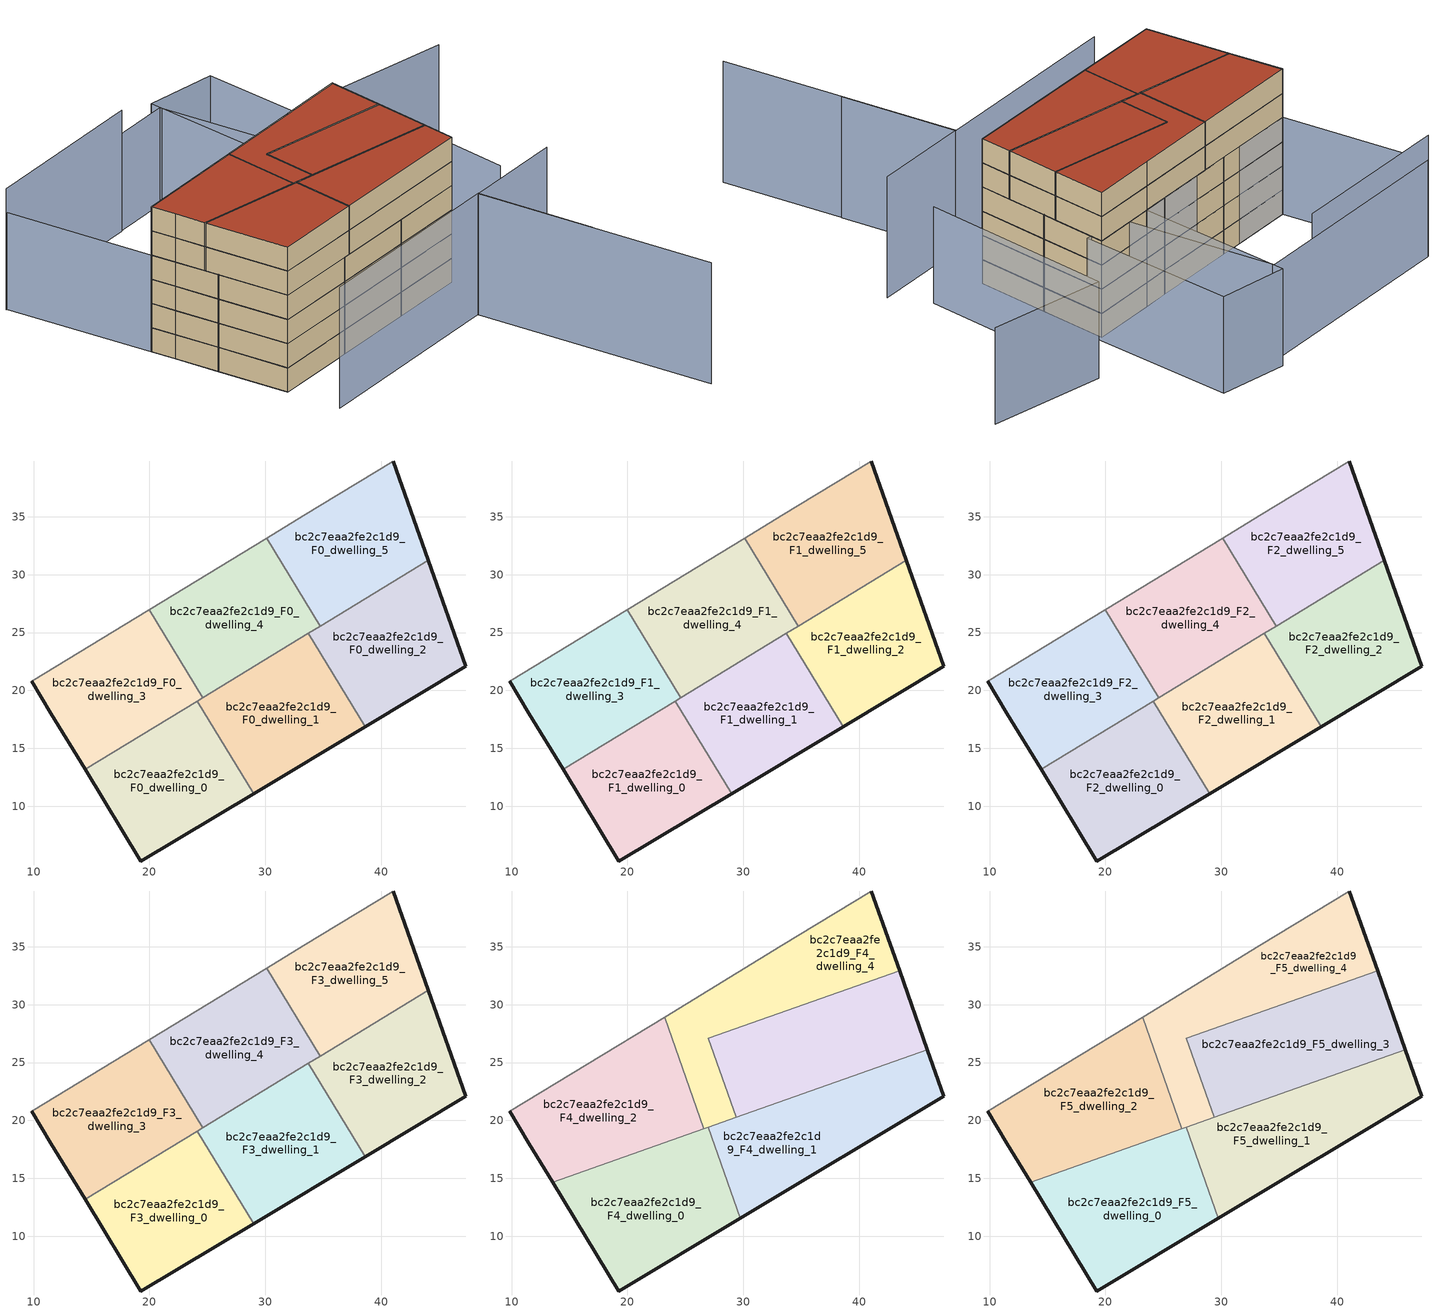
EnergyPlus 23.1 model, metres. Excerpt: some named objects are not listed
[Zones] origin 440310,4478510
bc2c7eaa2fe2c1d9_F0_dwelling_0
 floor ground (EU_floor_Construction): 28.99,11.11 24.13,19.09 14.46,13.19 19.27,5.28 z0
 wall outside (EU_wall_Construction): 28.99,11.11 19.27,5.28 14.46,13.19 z0:3
 wall to bc2c7eaa2fe2c1d9_F0_dwelling_1 (EU_wall_Construction): 24.13,19.09 28.99,11.11 z0:3
 wall to bc2c7eaa2fe2c1d9_F0_dwelling_3 (EU_wall_Construction): 14.46,13.19 24.13,19.09 z0:3
bc2c7eaa2fe2c1d9_F0_dwelling_1
 floor ground (EU_floor_Construction): 38.62,16.88 33.72,24.93 24.13,19.09 28.99,11.11 z0
 wall outside (EU_wall_Construction): 38.62,16.88 28.99,11.11 z0:3
 wall to bc2c7eaa2fe2c1d9_F0_dwelling_2 (EU_wall_Construction): 33.72,24.93 38.62,16.88 z0:3
 wall to bc2c7eaa2fe2c1d9_F0_dwelling_4 (EU_wall_Construction): 24.59,19.37 33.72,24.93 z0:3
 wall to bc2c7eaa2fe2c1d9_F0_dwelling_3 (EU_wall_Construction): 24.13,19.09 24.59,19.37 z0:3
bc2c7eaa2fe2c1d9_F0_dwelling_2
 floor ground (EU_floor_Construction): 47.32,22.08 44.08,31.24 33.72,24.93 38.62,16.88 z0
 wall outside (EU_wall_Construction): 44.08,31.24 47.32,22.08 38.62,16.88 z0:3
 wall to bc2c7eaa2fe2c1d9_F0_dwelling_5 (EU_wall_Construction): 34.74,25.55 44.08,31.24 z0:3
 wall to bc2c7eaa2fe2c1d9_F0_dwelling_4 (EU_wall_Construction): 33.72,24.93 34.73,25.55 z0:3
bc2c7eaa2fe2c1d9_F0_dwelling_3
 floor ground (EU_floor_Construction): 24.59,19.37 19.97,26.95 9.83,20.77 11.5,18.05 14.46,13.19 z0
 wall outside (EU_wall_Construction): 14.46,13.19 11.5,18.05 9.83,20.77 z0:3
 wall adiabatic (EU_wall_Construction): 9.83,20.77 19.97,26.95 z0:3
 wall to bc2c7eaa2fe2c1d9_F0_dwelling_4 (EU_wall_Construction): 19.97,26.95 24.59,19.37 z0:3
bc2c7eaa2fe2c1d9_F0_dwelling_4
 floor ground (EU_floor_Construction): 34.73,25.55 30.12,33.13 19.97,26.95 24.59,19.37 z0
 wall to bc2c7eaa2fe2c1d9_F0_dwelling_5 (EU_wall_Construction): 30.12,33.13 34.73,25.55 z0:3
 wall adiabatic (EU_wall_Construction): 19.97,26.95 30.12,33.13 z0:3
bc2c7eaa2fe2c1d9_F0_dwelling_5
 floor ground (EU_floor_Construction): 44.08,31.24 41.05,39.81 33.29,35.06 30.12,33.13 34.73,25.55 z0
 wall outside (EU_wall_Construction): 41.05,39.81 44.08,31.24 z0:3
 wall adiabatic (EU_wall_Construction): 30.12,33.13 33.29,35.06 41.05,39.81 z0:3
bc2c7eaa2fe2c1d9_F1_dwelling_0
 floor to bc2c7eaa2fe2c1d9_F0_dwelling_0 (EU_floor_Construction): 28.99,11.11 24.13,19.09 14.46,13.19 19.27,5.28 z3
 wall outside (EU_wall_Construction): 28.99,11.11 19.27,5.28 14.46,13.19 z3:6
 wall to bc2c7eaa2fe2c1d9_F1_dwelling_1 (EU_wall_Construction): 24.13,19.09 28.99,11.11 z3:6
 wall to bc2c7eaa2fe2c1d9_F1_dwelling_3 (EU_wall_Construction): 14.46,13.19 24.13,19.09 z3:6
bc2c7eaa2fe2c1d9_F1_dwelling_1
 floor to bc2c7eaa2fe2c1d9_F0_dwelling_1 (EU_floor_Construction): 38.62,16.88 33.72,24.93 24.13,19.09 28.99,11.11 z3
 wall outside (EU_wall_Construction): 38.62,16.88 28.99,11.11 z3:6
 wall to bc2c7eaa2fe2c1d9_F1_dwelling_2 (EU_wall_Construction): 33.72,24.93 38.62,16.88 z3:6
 wall to bc2c7eaa2fe2c1d9_F1_dwelling_4 (EU_wall_Construction): 24.59,19.37 33.72,24.93 z3:6
 wall to bc2c7eaa2fe2c1d9_F1_dwelling_3 (EU_wall_Construction): 24.13,19.09 24.59,19.37 z3:6
bc2c7eaa2fe2c1d9_F1_dwelling_2
 floor to bc2c7eaa2fe2c1d9_F0_dwelling_2 (EU_floor_Construction): 47.32,22.08 44.08,31.24 33.72,24.93 38.62,16.88 z3
 wall outside (EU_wall_Construction): 44.08,31.24 47.32,22.08 38.62,16.88 z3:6
 wall to bc2c7eaa2fe2c1d9_F1_dwelling_5 (EU_wall_Construction): 34.74,25.55 44.08,31.24 z3:6
 wall to bc2c7eaa2fe2c1d9_F1_dwelling_4 (EU_wall_Construction): 33.72,24.93 34.73,25.55 z3:6
bc2c7eaa2fe2c1d9_F1_dwelling_3
 floor to bc2c7eaa2fe2c1d9_F0_dwelling_3 (EU_floor_Construction): 24.59,19.37 19.97,26.95 9.83,20.77 11.5,18.05 14.46,13.19 z3
 wall outside (EU_wall_Construction): 14.46,13.19 11.5,18.05 9.83,20.77 z3:6
 wall adiabatic (EU_wall_Construction): 9.83,20.77 19.97,26.95 z3:6
 wall to bc2c7eaa2fe2c1d9_F1_dwelling_4 (EU_wall_Construction): 19.97,26.95 24.59,19.37 z3:6
bc2c7eaa2fe2c1d9_F1_dwelling_4
 floor to bc2c7eaa2fe2c1d9_F0_dwelling_4 (EU_floor_Construction): 34.73,25.55 30.12,33.13 19.97,26.95 24.59,19.37 z3
 wall to bc2c7eaa2fe2c1d9_F1_dwelling_5 (EU_wall_Construction): 30.12,33.13 34.73,25.55 z3:6
 wall adiabatic (EU_wall_Construction): 19.97,26.95 30.12,33.13 z3:6
bc2c7eaa2fe2c1d9_F1_dwelling_5
 floor to bc2c7eaa2fe2c1d9_F0_dwelling_5 (EU_floor_Construction): 44.08,31.24 41.05,39.81 33.29,35.06 30.12,33.13 34.73,25.55 z3
 wall outside (EU_wall_Construction): 41.05,39.81 44.08,31.24 z3:6
 wall adiabatic (EU_wall_Construction): 30.12,33.13 33.29,35.06 41.05,39.81 z3:6
bc2c7eaa2fe2c1d9_F2_dwelling_0
 floor to bc2c7eaa2fe2c1d9_F1_dwelling_0 (EU_floor_Construction): 28.99,11.11 24.13,19.09 14.46,13.19 19.27,5.28 z6
 wall outside (EU_wall_Construction): 28.99,11.11 19.27,5.28 14.46,13.19 z6:9
 wall to bc2c7eaa2fe2c1d9_F2_dwelling_1 (EU_wall_Construction): 24.13,19.09 28.99,11.11 z6:9
 wall to bc2c7eaa2fe2c1d9_F2_dwelling_3 (EU_wall_Construction): 14.46,13.19 24.13,19.09 z6:9
bc2c7eaa2fe2c1d9_F2_dwelling_1
 floor to bc2c7eaa2fe2c1d9_F1_dwelling_1 (EU_floor_Construction): 38.62,16.88 33.72,24.93 24.13,19.09 28.99,11.11 z6
 wall outside (EU_wall_Construction): 38.62,16.88 28.99,11.11 z6:9
 wall to bc2c7eaa2fe2c1d9_F2_dwelling_2 (EU_wall_Construction): 33.72,24.93 38.62,16.88 z6:9
 wall to bc2c7eaa2fe2c1d9_F2_dwelling_4 (EU_wall_Construction): 24.59,19.37 33.72,24.93 z6:9
 wall to bc2c7eaa2fe2c1d9_F2_dwelling_3 (EU_wall_Construction): 24.13,19.09 24.59,19.37 z6:9
bc2c7eaa2fe2c1d9_F2_dwelling_2
 floor to bc2c7eaa2fe2c1d9_F1_dwelling_2 (EU_floor_Construction): 47.32,22.08 44.08,31.24 33.72,24.93 38.62,16.88 z6
 wall outside (EU_wall_Construction): 44.08,31.24 47.32,22.08 38.62,16.88 z6:9
 wall to bc2c7eaa2fe2c1d9_F2_dwelling_5 (EU_wall_Construction): 34.74,25.55 44.08,31.24 z6:9
 wall to bc2c7eaa2fe2c1d9_F2_dwelling_4 (EU_wall_Construction): 33.72,24.93 34.73,25.55 z6:9
bc2c7eaa2fe2c1d9_F2_dwelling_3
 floor to bc2c7eaa2fe2c1d9_F1_dwelling_3 (EU_floor_Construction): 24.59,19.37 19.97,26.95 9.83,20.77 11.5,18.05 14.46,13.19 z6
 wall outside (EU_wall_Construction): 14.46,13.19 11.5,18.05 9.83,20.77 z6:9
 wall adiabatic (EU_wall_Construction): 9.83,20.77 19.97,26.95 z6:9
 wall to bc2c7eaa2fe2c1d9_F2_dwelling_4 (EU_wall_Construction): 19.97,26.95 24.59,19.37 z6:9
bc2c7eaa2fe2c1d9_F2_dwelling_4
 floor to bc2c7eaa2fe2c1d9_F1_dwelling_4 (EU_floor_Construction): 34.73,25.55 30.12,33.13 19.97,26.95 24.59,19.37 z6
 wall to bc2c7eaa2fe2c1d9_F2_dwelling_5 (EU_wall_Construction): 30.12,33.13 34.73,25.55 z6:9
 wall adiabatic (EU_wall_Construction): 19.97,26.95 30.12,33.13 z6:9
bc2c7eaa2fe2c1d9_F2_dwelling_5
 floor to bc2c7eaa2fe2c1d9_F1_dwelling_5 (EU_floor_Construction): 44.08,31.24 41.05,39.81 33.29,35.06 30.12,33.13 34.73,25.55 z6
 wall outside (EU_wall_Construction): 41.05,39.81 44.08,31.24 z6:9
 wall adiabatic (EU_wall_Construction): 30.12,33.13 33.29,35.06 41.05,39.81 z6:9
bc2c7eaa2fe2c1d9_F3_dwelling_0
 floor to bc2c7eaa2fe2c1d9_F2_dwelling_0 (EU_floor_Construction): 28.99,11.11 24.13,19.09 14.46,13.19 19.27,5.28 z9
 wall outside (EU_wall_Construction): 28.99,11.11 19.27,5.28 14.46,13.19 z9:12
 wall to bc2c7eaa2fe2c1d9_F3_dwelling_1 (EU_wall_Construction): 24.13,19.09 28.99,11.11 z9:12
 wall to bc2c7eaa2fe2c1d9_F3_dwelling_3 (EU_wall_Construction): 14.46,13.19 24.13,19.09 z9:12
 ceiling adiabatic (EU_roof_Construction): 24.46,18.53 28.99,11.11 19.27,5.28 14.46,13.19 21.51,17.49 z12
bc2c7eaa2fe2c1d9_F3_dwelling_1
 floor to bc2c7eaa2fe2c1d9_F2_dwelling_1 (EU_floor_Construction): 38.62,16.88 33.72,24.93 24.13,19.09 28.99,11.11 z9
 wall outside (EU_wall_Construction): 38.62,16.88 28.99,11.11 z9:12
 wall to bc2c7eaa2fe2c1d9_F3_dwelling_2 (EU_wall_Construction): 33.72,24.93 38.62,16.88 z9:12
 wall to bc2c7eaa2fe2c1d9_F3_dwelling_4 (EU_wall_Construction): 24.59,19.37 33.72,24.93 z9:12
 wall to bc2c7eaa2fe2c1d9_F3_dwelling_3 (EU_wall_Construction): 24.13,19.09 24.59,19.37 z9:12
bc2c7eaa2fe2c1d9_F3_dwelling_2
 floor to bc2c7eaa2fe2c1d9_F2_dwelling_2 (EU_floor_Construction): 47.32,22.08 44.08,31.24 33.72,24.93 38.62,16.88 z9
 wall outside (EU_wall_Construction): 44.08,31.24 47.32,22.08 38.62,16.88 z9:12
 wall to bc2c7eaa2fe2c1d9_F3_dwelling_5 (EU_wall_Construction): 34.74,25.55 44.08,31.24 z9:12
 wall to bc2c7eaa2fe2c1d9_F3_dwelling_4 (EU_wall_Construction): 33.72,24.93 34.73,25.55 z9:12
bc2c7eaa2fe2c1d9_F3_dwelling_3
 floor to bc2c7eaa2fe2c1d9_F2_dwelling_3 (EU_floor_Construction): 24.59,19.37 19.97,26.95 9.83,20.77 11.5,18.05 14.46,13.19 z9
 wall outside (EU_wall_Construction): 14.46,13.19 11.5,18.05 9.83,20.77 z9:12
 wall adiabatic (EU_wall_Construction): 9.83,20.77 19.97,26.95 z9:12
 wall to bc2c7eaa2fe2c1d9_F3_dwelling_4 (EU_wall_Construction): 19.97,26.95 24.59,19.37 z9:12
bc2c7eaa2fe2c1d9_F3_dwelling_4
 floor to bc2c7eaa2fe2c1d9_F2_dwelling_4 (EU_floor_Construction): 34.73,25.55 30.12,33.13 19.97,26.95 24.59,19.37 z9
 wall to bc2c7eaa2fe2c1d9_F3_dwelling_5 (EU_wall_Construction): 30.12,33.13 34.73,25.55 z9:12
 wall adiabatic (EU_wall_Construction): 19.97,26.95 30.12,33.13 z9:12
bc2c7eaa2fe2c1d9_F3_dwelling_5
 floor to bc2c7eaa2fe2c1d9_F2_dwelling_5 (EU_floor_Construction): 44.08,31.24 41.05,39.81 33.29,35.06 30.12,33.13 34.73,25.55 z9
 wall outside (EU_wall_Construction): 41.05,39.81 44.08,31.24 z9:12
 wall adiabatic (EU_wall_Construction): 30.12,33.13 33.29,35.06 41.05,39.81 z9:12
bc2c7eaa2fe2c1d9_F4_dwelling_0
 floor to bc2c7eaa2fe2c1d9_F3_dwelling_3 (EU_floor_Construction): 21.51,17.49 13.55,14.68 14.46,13.19 z12
 floor to bc2c7eaa2fe2c1d9_F3_dwelling_1 (EU_floor_Construction): 29.74,11.56 26.97,19.42 24.46,18.53 28.99,11.11 z12
 floor adiabatic (EU_floor_Construction): 28.99,11.11 24.46,18.53 26.97,19.42 21.51,17.49 14.46,13.19 13.55,14.68 19.27,5.28 29.74,11.56 z12
 wall outside (EU_wall_Construction): 29.74,11.56 19.27,5.28 13.55,14.68 z12:15
 wall to bc2c7eaa2fe2c1d9_F4_dwelling_1 (EU_wall_Construction): 26.97,19.42 29.74,11.56 z12:15
 wall to bc2c7eaa2fe2c1d9_F4_dwelling_2 (EU_wall_Construction): 13.55,14.68 26.6,19.29 z12:15
 wall to bc2c7eaa2fe2c1d9_F4_dwelling_4 (EU_wall_Construction): 26.6,19.29 26.97,19.42 z12:15
bc2c7eaa2fe2c1d9_F4_dwelling_1
 floor to bc2c7eaa2fe2c1d9_F3_dwelling_1 (EU_floor_Construction): 38.62,16.88 35.29,22.36 26.97,19.42 29.74,11.56 z12
 floor to bc2c7eaa2fe2c1d9_F3_dwelling_2 (EU_floor_Construction): 47.32,22.08 45.89,26.1 35.29,22.36 38.62,16.88 z12
 wall outside (EU_wall_Construction): 45.89,26.11 47.32,22.08 29.74,11.56 z12:15
 wall to bc2c7eaa2fe2c1d9_F4_dwelling_3 (EU_wall_Construction): 29.37,20.27 45.89,26.11 z12:15
 wall to bc2c7eaa2fe2c1d9_F4_dwelling_4 (EU_wall_Construction): 26.97,19.42 29.37,20.27 z12:15
bc2c7eaa2fe2c1d9_F4_dwelling_2
 floor to bc2c7eaa2fe2c1d9_F3_dwelling_3 (EU_floor_Construction): 21.51,17.49 24.59,19.37 19.97,26.95 9.83,20.77 11.5,18.05 13.55,14.68 z12
 floor to bc2c7eaa2fe2c1d9_F3_dwelling_0 (EU_floor_Construction): 24.46,18.53 24.13,19.09 21.51,17.49 z12
 floor to bc2c7eaa2fe2c1d9_F3_dwelling_4 (EU_floor_Construction): 26.22,20.36 23.2,28.92 19.97,26.95 24.59,19.37 z12
 floor to bc2c7eaa2fe2c1d9_F3_dwelling_1 (EU_floor_Construction): 26.6,19.29 26.22,20.36 24.13,19.09 24.46,18.53 z12
 wall outside (EU_wall_Construction): 13.55,14.68 11.5,18.05 9.83,20.77 z12:15
 wall adiabatic (EU_wall_Construction): 9.83,20.77 23.2,28.92 z12:15
 wall to bc2c7eaa2fe2c1d9_F4_dwelling_4 (EU_wall_Construction): 23.2,28.92 26.6,19.29 z12:15
bc2c7eaa2fe2c1d9_F4_dwelling_3
 floor to bc2c7eaa2fe2c1d9_F3_dwelling_2 (EU_floor_Construction): 45.89,26.1 44.08,31.24 33.72,24.93 35.29,22.36 z12
 floor to bc2c7eaa2fe2c1d9_F3_dwelling_4 (EU_floor_Construction): 34.73,25.55 32.59,29.06 26.97,27.08 28.79,21.92 z12
 floor to bc2c7eaa2fe2c1d9_F3_dwelling_5 (EU_floor_Construction): 44.08,31.24 43.49,32.91 32.59,29.06 34.73,25.55 z12
 floor to bc2c7eaa2fe2c1d9_F3_dwelling_1 (EU_floor_Construction): 35.29,22.36 33.72,24.93 28.79,21.92 29.37,20.27 z12
 wall outside (EU_wall_Construction): 43.49,32.91 45.89,26.11 z12:15
 wall to bc2c7eaa2fe2c1d9_F4_dwelling_4 (EU_wall_Construction): 29.37,20.27 26.97,27.08 43.49,32.91 z12:15
bc2c7eaa2fe2c1d9_F4_dwelling_4
 floor to bc2c7eaa2fe2c1d9_F3_dwelling_4 (EU_floor_Construction): 28.79,21.92 26.97,27.08 32.59,29.06 30.12,33.13 23.2,28.92 26.22,20.36 z12
 floor to bc2c7eaa2fe2c1d9_F3_dwelling_5 (EU_floor_Construction): 43.49,32.91 41.05,39.81 33.29,35.06 30.12,33.13 32.59,29.06 z12
 floor to bc2c7eaa2fe2c1d9_F3_dwelling_1 (EU_floor_Construction): 29.37,20.27 28.79,21.92 26.22,20.36 26.6,19.29 z12
 wall outside (EU_wall_Construction): 41.05,39.81 43.49,32.91 z12:15
 wall adiabatic (EU_wall_Construction): 23.2,28.92 33.29,35.06 41.05,39.81 z12:15
bc2c7eaa2fe2c1d9_F5_dwelling_0
 floor to bc2c7eaa2fe2c1d9_F4_dwelling_0 (EU_floor_Construction): 29.74,11.56 26.97,19.42 13.55,14.68 19.27,5.28 z15
 wall outside (EU_wall_Construction): 29.74,11.56 19.27,5.28 13.55,14.68 z15:18
 wall to bc2c7eaa2fe2c1d9_F5_dwelling_1 (EU_wall_Construction): 26.97,19.42 29.74,11.56 z15:18
 wall to bc2c7eaa2fe2c1d9_F5_dwelling_2 (EU_wall_Construction): 13.55,14.68 26.6,19.29 z15:18
 wall to bc2c7eaa2fe2c1d9_F5_dwelling_4 (EU_wall_Construction): 26.6,19.29 26.97,19.42 z15:18
 roof outside (EU_roof_Construction): 26.97,19.42 29.74,11.56 19.27,5.28 13.55,14.68 z18
bc2c7eaa2fe2c1d9_F5_dwelling_1
 floor to bc2c7eaa2fe2c1d9_F4_dwelling_1 (EU_floor_Construction): 47.32,22.08 45.89,26.11 26.97,19.42 29.74,11.56 z15
 wall outside (EU_wall_Construction): 45.89,26.11 47.32,22.08 29.74,11.56 z15:18
 wall to bc2c7eaa2fe2c1d9_F5_dwelling_3 (EU_wall_Construction): 29.37,20.27 45.89,26.11 z15:18
 wall to bc2c7eaa2fe2c1d9_F5_dwelling_4 (EU_wall_Construction): 26.97,19.42 29.37,20.27 z15:18
 roof outside (EU_roof_Construction): 45.89,26.11 47.32,22.08 29.74,11.56 26.97,19.42 z18
bc2c7eaa2fe2c1d9_F5_dwelling_2
 floor to bc2c7eaa2fe2c1d9_F4_dwelling_2 (EU_floor_Construction): 26.6,19.29 23.2,28.92 9.83,20.77 11.5,18.05 13.55,14.68 z15
 wall outside (EU_wall_Construction): 13.55,14.68 11.5,18.05 9.83,20.77 z15:18
 wall adiabatic (EU_wall_Construction): 9.83,20.77 23.2,28.92 z15:18
 wall to bc2c7eaa2fe2c1d9_F5_dwelling_4 (EU_wall_Construction): 23.2,28.92 26.6,19.29 z15:18
 roof outside (EU_roof_Construction): 23.2,28.92 26.6,19.29 13.55,14.68 11.5,18.05 9.83,20.77 z18
bc2c7eaa2fe2c1d9_F5_dwelling_3
 floor to bc2c7eaa2fe2c1d9_F4_dwelling_3 (EU_floor_Construction): 45.89,26.11 43.49,32.91 26.97,27.08 29.37,20.27 z15
 wall outside (EU_wall_Construction): 43.49,32.91 45.89,26.11 z15:18
 wall to bc2c7eaa2fe2c1d9_F5_dwelling_4 (EU_wall_Construction): 29.37,20.27 26.97,27.08 43.49,32.91 z15:18
 roof outside (EU_roof_Construction): 43.49,32.91 45.89,26.11 29.37,20.27 26.97,27.08 z18
bc2c7eaa2fe2c1d9_F5_dwelling_4
 floor to bc2c7eaa2fe2c1d9_F4_dwelling_4 (EU_floor_Construction): 43.49,32.91 41.05,39.81 33.29,35.06 23.2,28.92 26.6,19.29 29.37,20.27 26.97,27.08 z15
 wall outside (EU_wall_Construction): 41.05,39.81 43.49,32.91 z15:18
 wall adiabatic (EU_wall_Construction): 23.2,28.92 33.29,35.06 41.05,39.81 z15:18
 roof outside (EU_roof_Construction): 41.05,39.81 43.49,32.91 26.97,27.08 29.37,20.27 26.6,19.29 23.2,28.92 33.29,35.06 z18
shading: 22.76,-0.74 46.55,13.63 / 46.55,13.63 54.38,0.67 / 62.52,-12.89 46.53,13.62 / 46.53,13.62 58.27,20.7 / 19.59,49.05 -0.24,37.09 z0:15; 54.23,24.16 45.6,48.75 / 45.6,48.75 60.86,54.11 / 36.24,36.86 9.82,20.77 / 9.82,20.77 -0.16,37.16 / -0.16,37.16 26.26,53.25 / 26.26,53.25 36.24,36.86 / 33.29,35.06 25.79,54.57 / 25.79,54.57 34.67,57.98 / 34.67,57.98 42.17,38.47 / 42.17,38.47 33.29,35.06 z0:12
[Building]
EU S2 Campaign: North Axis=0; Terrain=City; Solar Distribution=FullExterior
[Site:Location]
Madrid: Latitude=40.5; Longitude=-3.5; Time Zone=1; Elevation=609
[SizingPeriod:WeatherFileDays]
AnnualSizingPeriod: Begin Month=1; Begin Day of Month=1; End Month=12; End Day of Month=31; Day of Week for Start Day=Monday; Use Weather File Daylight Saving Period=No; Use Weather File Rain and Snow Indicators=No
[MATERIAL]
EU_InternalMass_Material: Roughness=MediumRough; Thickness=0.1; Conductivity=1; Density=1800; Specific Heat=900; Thermal Absorptance=0.9; Solar Absorptance=0.7; Visible Absorptance=0.7
[MATERIAL:NOMASS] Roughness=MediumRough; Thermal Absorptance=0.9; Solar Absorptance=0.7; Visible Absorptance=0.7
Name | Thermal Resistance
EU_wall_NoMass | 0.609216
EU_roof_NoMass | 0.513268
EU_floor_NoMass | 0.568163
[CONSTRUCTION]
EU_wall_Construction: EU_wall_NoMass
EU_roof_Construction: EU_roof_NoMass
EU_floor_Construction: EU_floor_NoMass
EU_InternalMass_Construction: EU_InternalMass_Material
[ZONE] Type=1; Multiplier=1; Ceiling Height=autocalculate; Floor Area=autocalculate; Part of Total Floor Area=Yes
Name | Volume
bc2c7eaa2fe2c1d9_F0_dwelling_0; bc2c7eaa2fe2c1d9_F1_dwelling_0; bc2c7eaa2fe2c1d9_F2_dwelling_0; bc2c7eaa2fe2c1d9_F3_dwelling_0 | 316.266
bc2c7eaa2fe2c1d9_F4_dwelling_0; bc2c7eaa2fe2c1d9_F5_dwelling_0 | 379.541
bc2c7eaa2fe2c1d9_F0_dwelling_1; bc2c7eaa2fe2c1d9_F1_dwelling_1; bc2c7eaa2fe2c1d9_F2_dwelling_1; bc2c7eaa2fe2c1d9_F3_dwelling_1 | 316.295
bc2c7eaa2fe2c1d9_F4_dwelling_1; bc2c7eaa2fe2c1d9_F5_dwelling_1 | 379.548
bc2c7eaa2fe2c1d9_F0_dwelling_2; bc2c7eaa2fe2c1d9_F1_dwelling_2; bc2c7eaa2fe2c1d9_F2_dwelling_2; bc2c7eaa2fe2c1d9_F3_dwelling_2 | 316.277
bc2c7eaa2fe2c1d9_F4_dwelling_2; bc2c7eaa2fe2c1d9_F5_dwelling_2 | 379.529
bc2c7eaa2fe2c1d9_F0_dwelling_3; bc2c7eaa2fe2c1d9_F1_dwelling_3; bc2c7eaa2fe2c1d9_F2_dwelling_3; bc2c7eaa2fe2c1d9_F3_dwelling_3 | 316.267
bc2c7eaa2fe2c1d9_F4_dwelling_3; bc2c7eaa2fe2c1d9_F5_dwelling_3 | 379.518
bc2c7eaa2fe2c1d9_F0_dwelling_4; bc2c7eaa2fe2c1d9_F1_dwelling_4; bc2c7eaa2fe2c1d9_F2_dwelling_4; bc2c7eaa2fe2c1d9_F3_dwelling_4 | 316.26
bc2c7eaa2fe2c1d9_F4_dwelling_4; bc2c7eaa2fe2c1d9_F5_dwelling_4 | 379.535
bc2c7eaa2fe2c1d9_F0_dwelling_5; bc2c7eaa2fe2c1d9_F1_dwelling_5; bc2c7eaa2fe2c1d9_F2_dwelling_5; bc2c7eaa2fe2c1d9_F3_dwelling_5 | 316.271
[INTERNALMASS] Construction=EU_InternalMass_Construction
Name | Zone or ZoneList | Surface Area
bc2c7eaa2fe2c1d9_F0_dwelling_0_EU_InternalMass | bc2c7eaa2fe2c1d9_F0_dwelling_0 | 105.422
bc2c7eaa2fe2c1d9_F0_dwelling_1_EU_InternalMass | bc2c7eaa2fe2c1d9_F0_dwelling_1 | 105.431
bc2c7eaa2fe2c1d9_F0_dwelling_2_EU_InternalMass | bc2c7eaa2fe2c1d9_F0_dwelling_2 | 105.426
bc2c7eaa2fe2c1d9_F0_dwelling_3_EU_InternalMass | bc2c7eaa2fe2c1d9_F0_dwelling_3 | 105.423
bc2c7eaa2fe2c1d9_F0_dwelling_4_EU_InternalMass | bc2c7eaa2fe2c1d9_F0_dwelling_4 | 105.42
bc2c7eaa2fe2c1d9_F0_dwelling_5_EU_InternalMass | bc2c7eaa2fe2c1d9_F0_dwelling_5 | 105.424
bc2c7eaa2fe2c1d9_F1_dwelling_0_EU_InternalMass | bc2c7eaa2fe2c1d9_F1_dwelling_0 | 105.422
bc2c7eaa2fe2c1d9_F1_dwelling_1_EU_InternalMass | bc2c7eaa2fe2c1d9_F1_dwelling_1 | 105.431
bc2c7eaa2fe2c1d9_F1_dwelling_2_EU_InternalMass | bc2c7eaa2fe2c1d9_F1_dwelling_2 | 105.426
bc2c7eaa2fe2c1d9_F1_dwelling_3_EU_InternalMass | bc2c7eaa2fe2c1d9_F1_dwelling_3 | 105.423
bc2c7eaa2fe2c1d9_F1_dwelling_4_EU_InternalMass | bc2c7eaa2fe2c1d9_F1_dwelling_4 | 105.42
bc2c7eaa2fe2c1d9_F1_dwelling_5_EU_InternalMass | bc2c7eaa2fe2c1d9_F1_dwelling_5 | 105.424
bc2c7eaa2fe2c1d9_F2_dwelling_0_EU_InternalMass | bc2c7eaa2fe2c1d9_F2_dwelling_0 | 105.422
bc2c7eaa2fe2c1d9_F2_dwelling_1_EU_InternalMass | bc2c7eaa2fe2c1d9_F2_dwelling_1 | 105.431
bc2c7eaa2fe2c1d9_F2_dwelling_2_EU_InternalMass | bc2c7eaa2fe2c1d9_F2_dwelling_2 | 105.426
bc2c7eaa2fe2c1d9_F2_dwelling_3_EU_InternalMass | bc2c7eaa2fe2c1d9_F2_dwelling_3 | 105.423
bc2c7eaa2fe2c1d9_F2_dwelling_4_EU_InternalMass | bc2c7eaa2fe2c1d9_F2_dwelling_4 | 105.42
bc2c7eaa2fe2c1d9_F2_dwelling_5_EU_InternalMass | bc2c7eaa2fe2c1d9_F2_dwelling_5 | 105.424
bc2c7eaa2fe2c1d9_F3_dwelling_0_EU_InternalMass | bc2c7eaa2fe2c1d9_F3_dwelling_0 | 105.422
bc2c7eaa2fe2c1d9_F3_dwelling_1_EU_InternalMass | bc2c7eaa2fe2c1d9_F3_dwelling_1 | 105.431
bc2c7eaa2fe2c1d9_F3_dwelling_2_EU_InternalMass | bc2c7eaa2fe2c1d9_F3_dwelling_2 | 105.426
bc2c7eaa2fe2c1d9_F3_dwelling_3_EU_InternalMass | bc2c7eaa2fe2c1d9_F3_dwelling_3 | 105.423
bc2c7eaa2fe2c1d9_F3_dwelling_4_EU_InternalMass | bc2c7eaa2fe2c1d9_F3_dwelling_4 | 105.42
bc2c7eaa2fe2c1d9_F3_dwelling_5_EU_InternalMass | bc2c7eaa2fe2c1d9_F3_dwelling_5 | 105.424
bc2c7eaa2fe2c1d9_F4_dwelling_0_EU_InternalMass | bc2c7eaa2fe2c1d9_F4_dwelling_0 | 126.51
bc2c7eaa2fe2c1d9_F4_dwelling_1_EU_InternalMass | bc2c7eaa2fe2c1d9_F4_dwelling_1 | 126.517
bc2c7eaa2fe2c1d9_F4_dwelling_2_EU_InternalMass | bc2c7eaa2fe2c1d9_F4_dwelling_2 | 126.508
bc2c7eaa2fe2c1d9_F4_dwelling_3_EU_InternalMass | bc2c7eaa2fe2c1d9_F4_dwelling_3 | 126.504
bc2c7eaa2fe2c1d9_F4_dwelling_4_EU_InternalMass | bc2c7eaa2fe2c1d9_F4_dwelling_4 | 126.511
bc2c7eaa2fe2c1d9_F5_dwelling_0_EU_InternalMass | bc2c7eaa2fe2c1d9_F5_dwelling_0 | 126.51
bc2c7eaa2fe2c1d9_F5_dwelling_1_EU_InternalMass | bc2c7eaa2fe2c1d9_F5_dwelling_1 | 126.517
bc2c7eaa2fe2c1d9_F5_dwelling_2_EU_InternalMass | bc2c7eaa2fe2c1d9_F5_dwelling_2 | 126.508
bc2c7eaa2fe2c1d9_F5_dwelling_3_EU_InternalMass | bc2c7eaa2fe2c1d9_F5_dwelling_3 | 126.504
bc2c7eaa2fe2c1d9_F5_dwelling_4_EU_InternalMass | bc2c7eaa2fe2c1d9_F5_dwelling_4 | 126.511
[OTHEREQUIPMENT] Fuel Type=Electricity; Design Level Calculation Method=Watts/Area; Power per Zone Floor Area=1; Fraction Latent=0; Fraction Radiant=0; Fraction Lost=0; Carbon Dioxide Generation Rate=0; EndUse Subcategory=EU_Step8_InternalGains
Name | Zone or ZoneList or Space or SpaceList | Schedule
EU_Step8_InternalGain_bc2c7eaa2fe2c1d9_F0_dwelling_0_f000 | bc2c7eaa2fe2c1d9_F0_dwelling_0 | EU_Step8_GainSchedule_bc2c7eaa2fe2c1d9_F0_dwelling_0_f000
EU_Step8_InternalGain_bc2c7eaa2fe2c1d9_F0_dwelling_1_f000 | bc2c7eaa2fe2c1d9_F0_dwelling_1 | EU_Step8_GainSchedule_bc2c7eaa2fe2c1d9_F0_dwelling_1_f000
EU_Step8_InternalGain_bc2c7eaa2fe2c1d9_F0_dwelling_2_f000 | bc2c7eaa2fe2c1d9_F0_dwelling_2 | EU_Step8_GainSchedule_bc2c7eaa2fe2c1d9_F0_dwelling_2_f000
EU_Step8_InternalGain_bc2c7eaa2fe2c1d9_F0_dwelling_3_f000 | bc2c7eaa2fe2c1d9_F0_dwelling_3 | EU_Step8_GainSchedule_bc2c7eaa2fe2c1d9_F0_dwelling_3_f000
EU_Step8_InternalGain_bc2c7eaa2fe2c1d9_F0_dwelling_4_f000 | bc2c7eaa2fe2c1d9_F0_dwelling_4 | EU_Step8_GainSchedule_bc2c7eaa2fe2c1d9_F0_dwelling_4_f000
EU_Step8_InternalGain_bc2c7eaa2fe2c1d9_F0_dwelling_5_f000 | bc2c7eaa2fe2c1d9_F0_dwelling_5 | EU_Step8_GainSchedule_bc2c7eaa2fe2c1d9_F0_dwelling_5_f000
EU_Step8_InternalGain_bc2c7eaa2fe2c1d9_F1_dwelling_0_f000 | bc2c7eaa2fe2c1d9_F1_dwelling_0 | EU_Step8_GainSchedule_bc2c7eaa2fe2c1d9_F1_dwelling_0_f000
EU_Step8_InternalGain_bc2c7eaa2fe2c1d9_F1_dwelling_1_f000 | bc2c7eaa2fe2c1d9_F1_dwelling_1 | EU_Step8_GainSchedule_bc2c7eaa2fe2c1d9_F1_dwelling_1_f000
EU_Step8_InternalGain_bc2c7eaa2fe2c1d9_F1_dwelling_2_f000 | bc2c7eaa2fe2c1d9_F1_dwelling_2 | EU_Step8_GainSchedule_bc2c7eaa2fe2c1d9_F1_dwelling_2_f000
EU_Step8_InternalGain_bc2c7eaa2fe2c1d9_F1_dwelling_3_f000 | bc2c7eaa2fe2c1d9_F1_dwelling_3 | EU_Step8_GainSchedule_bc2c7eaa2fe2c1d9_F1_dwelling_3_f000
EU_Step8_InternalGain_bc2c7eaa2fe2c1d9_F1_dwelling_4_f000 | bc2c7eaa2fe2c1d9_F1_dwelling_4 | EU_Step8_GainSchedule_bc2c7eaa2fe2c1d9_F1_dwelling_4_f000
EU_Step8_InternalGain_bc2c7eaa2fe2c1d9_F1_dwelling_5_f000 | bc2c7eaa2fe2c1d9_F1_dwelling_5 | EU_Step8_GainSchedule_bc2c7eaa2fe2c1d9_F1_dwelling_5_f000
EU_Step8_InternalGain_bc2c7eaa2fe2c1d9_F2_dwelling_0_f000 | bc2c7eaa2fe2c1d9_F2_dwelling_0 | EU_Step8_GainSchedule_bc2c7eaa2fe2c1d9_F2_dwelling_0_f000
EU_Step8_InternalGain_bc2c7eaa2fe2c1d9_F2_dwelling_1_f000 | bc2c7eaa2fe2c1d9_F2_dwelling_1 | EU_Step8_GainSchedule_bc2c7eaa2fe2c1d9_F2_dwelling_1_f000
EU_Step8_InternalGain_bc2c7eaa2fe2c1d9_F2_dwelling_2_f000 | bc2c7eaa2fe2c1d9_F2_dwelling_2 | EU_Step8_GainSchedule_bc2c7eaa2fe2c1d9_F2_dwelling_2_f000
EU_Step8_InternalGain_bc2c7eaa2fe2c1d9_F2_dwelling_3_f000 | bc2c7eaa2fe2c1d9_F2_dwelling_3 | EU_Step8_GainSchedule_bc2c7eaa2fe2c1d9_F2_dwelling_3_f000
EU_Step8_InternalGain_bc2c7eaa2fe2c1d9_F2_dwelling_4_f000 | bc2c7eaa2fe2c1d9_F2_dwelling_4 | EU_Step8_GainSchedule_bc2c7eaa2fe2c1d9_F2_dwelling_4_f000
EU_Step8_InternalGain_bc2c7eaa2fe2c1d9_F2_dwelling_5_f000 | bc2c7eaa2fe2c1d9_F2_dwelling_5 | EU_Step8_GainSchedule_bc2c7eaa2fe2c1d9_F2_dwelling_5_f000
EU_Step8_InternalGain_bc2c7eaa2fe2c1d9_F3_dwelling_0_f000 | bc2c7eaa2fe2c1d9_F3_dwelling_0 | EU_Step8_GainSchedule_bc2c7eaa2fe2c1d9_F3_dwelling_0_f000
EU_Step8_InternalGain_bc2c7eaa2fe2c1d9_F3_dwelling_1_f000 | bc2c7eaa2fe2c1d9_F3_dwelling_1 | EU_Step8_GainSchedule_bc2c7eaa2fe2c1d9_F3_dwelling_1_f000
EU_Step8_InternalGain_bc2c7eaa2fe2c1d9_F3_dwelling_2_f000 | bc2c7eaa2fe2c1d9_F3_dwelling_2 | EU_Step8_GainSchedule_bc2c7eaa2fe2c1d9_F3_dwelling_2_f000
EU_Step8_InternalGain_bc2c7eaa2fe2c1d9_F3_dwelling_3_f000 | bc2c7eaa2fe2c1d9_F3_dwelling_3 | EU_Step8_GainSchedule_bc2c7eaa2fe2c1d9_F3_dwelling_3_f000
EU_Step8_InternalGain_bc2c7eaa2fe2c1d9_F3_dwelling_4_f000 | bc2c7eaa2fe2c1d9_F3_dwelling_4 | EU_Step8_GainSchedule_bc2c7eaa2fe2c1d9_F3_dwelling_4_f000
EU_Step8_InternalGain_bc2c7eaa2fe2c1d9_F3_dwelling_5_f000 | bc2c7eaa2fe2c1d9_F3_dwelling_5 | EU_Step8_GainSchedule_bc2c7eaa2fe2c1d9_F3_dwelling_5_f000
EU_Step8_InternalGain_bc2c7eaa2fe2c1d9_F4_dwelling_0_f000 | bc2c7eaa2fe2c1d9_F4_dwelling_0 | EU_Step8_GainSchedule_bc2c7eaa2fe2c1d9_F4_dwelling_0_f000
EU_Step8_InternalGain_bc2c7eaa2fe2c1d9_F4_dwelling_1_f000 | bc2c7eaa2fe2c1d9_F4_dwelling_1 | EU_Step8_GainSchedule_bc2c7eaa2fe2c1d9_F4_dwelling_1_f000
EU_Step8_InternalGain_bc2c7eaa2fe2c1d9_F4_dwelling_2_f000 | bc2c7eaa2fe2c1d9_F4_dwelling_2 | EU_Step8_GainSchedule_bc2c7eaa2fe2c1d9_F4_dwelling_2_f000
EU_Step8_InternalGain_bc2c7eaa2fe2c1d9_F4_dwelling_3_f000 | bc2c7eaa2fe2c1d9_F4_dwelling_3 | EU_Step8_GainSchedule_bc2c7eaa2fe2c1d9_F4_dwelling_3_f000
EU_Step8_InternalGain_bc2c7eaa2fe2c1d9_F4_dwelling_4_f000 | bc2c7eaa2fe2c1d9_F4_dwelling_4 | EU_Step8_GainSchedule_bc2c7eaa2fe2c1d9_F4_dwelling_4_f000
EU_Step8_InternalGain_bc2c7eaa2fe2c1d9_F5_dwelling_0_f000 | bc2c7eaa2fe2c1d9_F5_dwelling_0 | EU_Step8_GainSchedule_bc2c7eaa2fe2c1d9_F5_dwelling_0_f000
EU_Step8_InternalGain_bc2c7eaa2fe2c1d9_F5_dwelling_1_f000 | bc2c7eaa2fe2c1d9_F5_dwelling_1 | EU_Step8_GainSchedule_bc2c7eaa2fe2c1d9_F5_dwelling_1_f000
EU_Step8_InternalGain_bc2c7eaa2fe2c1d9_F5_dwelling_2_f000 | bc2c7eaa2fe2c1d9_F5_dwelling_2 | EU_Step8_GainSchedule_bc2c7eaa2fe2c1d9_F5_dwelling_2_f000
EU_Step8_InternalGain_bc2c7eaa2fe2c1d9_F5_dwelling_3_f000 | bc2c7eaa2fe2c1d9_F5_dwelling_3 | EU_Step8_GainSchedule_bc2c7eaa2fe2c1d9_F5_dwelling_3_f000
EU_Step8_InternalGain_bc2c7eaa2fe2c1d9_F5_dwelling_4_f000 | bc2c7eaa2fe2c1d9_F5_dwelling_4 | EU_Step8_GainSchedule_bc2c7eaa2fe2c1d9_F5_dwelling_4_f000
[ZONEVENTILATION:DESIGNFLOWRATE] Schedule=EU_AlwaysOn; Design Flow Rate Calculation Method=AirChanges/Hour; Air Changes per Hour=0.752966; Ventilation Type=Natural; Fan Pressure Rise=0; Fan Total Efficiency=1; Constant Term Coefficient=1; Temperature Term Coefficient=0; Velocity Term Coefficient=0; Velocity Squared Term Coefficient=0; Minimum Indoor Temperature=-100; Maximum Indoor Temperature=100; Delta Temperature=-100; Minimum Outdoor Temperature=-100; Maximum Outdoor Temperature=100; Maximum Wind Speed=40
Name | Zone or ZoneList or Space or SpaceList
EU_ConstantAir_bc2c7eaa2fe2c1d9_F0_dwelling_0 | bc2c7eaa2fe2c1d9_F0_dwelling_0
EU_ConstantAir_bc2c7eaa2fe2c1d9_F0_dwelling_1 | bc2c7eaa2fe2c1d9_F0_dwelling_1
EU_ConstantAir_bc2c7eaa2fe2c1d9_F0_dwelling_2 | bc2c7eaa2fe2c1d9_F0_dwelling_2
EU_ConstantAir_bc2c7eaa2fe2c1d9_F0_dwelling_3 | bc2c7eaa2fe2c1d9_F0_dwelling_3
EU_ConstantAir_bc2c7eaa2fe2c1d9_F0_dwelling_4 | bc2c7eaa2fe2c1d9_F0_dwelling_4
EU_ConstantAir_bc2c7eaa2fe2c1d9_F0_dwelling_5 | bc2c7eaa2fe2c1d9_F0_dwelling_5
EU_ConstantAir_bc2c7eaa2fe2c1d9_F1_dwelling_0 | bc2c7eaa2fe2c1d9_F1_dwelling_0
EU_ConstantAir_bc2c7eaa2fe2c1d9_F1_dwelling_1 | bc2c7eaa2fe2c1d9_F1_dwelling_1
EU_ConstantAir_bc2c7eaa2fe2c1d9_F1_dwelling_2 | bc2c7eaa2fe2c1d9_F1_dwelling_2
EU_ConstantAir_bc2c7eaa2fe2c1d9_F1_dwelling_3 | bc2c7eaa2fe2c1d9_F1_dwelling_3
EU_ConstantAir_bc2c7eaa2fe2c1d9_F1_dwelling_4 | bc2c7eaa2fe2c1d9_F1_dwelling_4
EU_ConstantAir_bc2c7eaa2fe2c1d9_F1_dwelling_5 | bc2c7eaa2fe2c1d9_F1_dwelling_5
EU_ConstantAir_bc2c7eaa2fe2c1d9_F2_dwelling_0 | bc2c7eaa2fe2c1d9_F2_dwelling_0
EU_ConstantAir_bc2c7eaa2fe2c1d9_F2_dwelling_1 | bc2c7eaa2fe2c1d9_F2_dwelling_1
EU_ConstantAir_bc2c7eaa2fe2c1d9_F2_dwelling_2 | bc2c7eaa2fe2c1d9_F2_dwelling_2
EU_ConstantAir_bc2c7eaa2fe2c1d9_F2_dwelling_3 | bc2c7eaa2fe2c1d9_F2_dwelling_3
EU_ConstantAir_bc2c7eaa2fe2c1d9_F2_dwelling_4 | bc2c7eaa2fe2c1d9_F2_dwelling_4
EU_ConstantAir_bc2c7eaa2fe2c1d9_F2_dwelling_5 | bc2c7eaa2fe2c1d9_F2_dwelling_5
EU_ConstantAir_bc2c7eaa2fe2c1d9_F3_dwelling_0 | bc2c7eaa2fe2c1d9_F3_dwelling_0
EU_ConstantAir_bc2c7eaa2fe2c1d9_F3_dwelling_1 | bc2c7eaa2fe2c1d9_F3_dwelling_1
EU_ConstantAir_bc2c7eaa2fe2c1d9_F3_dwelling_2 | bc2c7eaa2fe2c1d9_F3_dwelling_2
EU_ConstantAir_bc2c7eaa2fe2c1d9_F3_dwelling_3 | bc2c7eaa2fe2c1d9_F3_dwelling_3
EU_ConstantAir_bc2c7eaa2fe2c1d9_F3_dwelling_4 | bc2c7eaa2fe2c1d9_F3_dwelling_4
EU_ConstantAir_bc2c7eaa2fe2c1d9_F3_dwelling_5 | bc2c7eaa2fe2c1d9_F3_dwelling_5
EU_ConstantAir_bc2c7eaa2fe2c1d9_F4_dwelling_0 | bc2c7eaa2fe2c1d9_F4_dwelling_0
EU_ConstantAir_bc2c7eaa2fe2c1d9_F4_dwelling_1 | bc2c7eaa2fe2c1d9_F4_dwelling_1
EU_ConstantAir_bc2c7eaa2fe2c1d9_F4_dwelling_2 | bc2c7eaa2fe2c1d9_F4_dwelling_2
EU_ConstantAir_bc2c7eaa2fe2c1d9_F4_dwelling_3 | bc2c7eaa2fe2c1d9_F4_dwelling_3
EU_ConstantAir_bc2c7eaa2fe2c1d9_F4_dwelling_4 | bc2c7eaa2fe2c1d9_F4_dwelling_4
EU_ConstantAir_bc2c7eaa2fe2c1d9_F5_dwelling_0 | bc2c7eaa2fe2c1d9_F5_dwelling_0
EU_ConstantAir_bc2c7eaa2fe2c1d9_F5_dwelling_1 | bc2c7eaa2fe2c1d9_F5_dwelling_1
EU_ConstantAir_bc2c7eaa2fe2c1d9_F5_dwelling_2 | bc2c7eaa2fe2c1d9_F5_dwelling_2
EU_ConstantAir_bc2c7eaa2fe2c1d9_F5_dwelling_3 | bc2c7eaa2fe2c1d9_F5_dwelling_3
EU_ConstantAir_bc2c7eaa2fe2c1d9_F5_dwelling_4 | bc2c7eaa2fe2c1d9_F5_dwelling_4
[HVACTEMPLATE:THERMOSTAT] Constant Heating Setpoint=20; Constant Cooling Setpoint=50
EU_HeatOnly_bc2c7eaa2fe2c1d9_F0_dwelling_0; EU_HeatOnly_bc2c7eaa2fe2c1d9_F0_dwelling_1; EU_HeatOnly_bc2c7eaa2fe2c1d9_F0_dwelling_2; EU_HeatOnly_bc2c7eaa2fe2c1d9_F0_dwelling_3
[HVACTEMPLATE:ZONE:IDEALLOADSAIRSYSTEM] System Availability Schedule=EU_AlwaysOn; Maximum Heating Supply Air Temperature=50; Minimum Cooling Supply Air Temperature=13; Maximum Heating Supply Air Humidity Ratio=0.0156; Minimum Cooling Supply Air Humidity Ratio=0.0077; Heating Limit=NoLimit; Cooling Limit=NoLimit; Heating Availability Schedule=EU_AlwaysOn; Cooling Availability Schedule=EU_CoolingOff; Dehumidification Control Type=ConstantSensibleHeatRatio; Cooling Sensible Heat Ratio=0.7; Dehumidification Setpoint=60; Humidification Control Type=None; Humidification Setpoint=30; Outdoor Air Method=None; Outdoor Air Flow Rate per Person=0.00944; Outdoor Air Flow Rate per Zone Floor Area=0; Outdoor Air Flow Rate per Zone=0; Demand Controlled Ventilation Type=None; Outdoor Air Economizer Type=NoEconomizer; Heat Recovery Type=None; Sensible Heat Recovery Effectiveness=0.7; Latent Heat Recovery Effectiveness=0.65
Name | Template Thermostat
bc2c7eaa2fe2c1d9_F0_dwelling_0 | EU_HeatOnly_bc2c7eaa2fe2c1d9_F0_dwelling_0
bc2c7eaa2fe2c1d9_F0_dwelling_1 | EU_HeatOnly_bc2c7eaa2fe2c1d9_F0_dwelling_1
bc2c7eaa2fe2c1d9_F0_dwelling_2 | EU_HeatOnly_bc2c7eaa2fe2c1d9_F0_dwelling_2
bc2c7eaa2fe2c1d9_F0_dwelling_3 | EU_HeatOnly_bc2c7eaa2fe2c1d9_F0_dwelling_3
bc2c7eaa2fe2c1d9_F0_dwelling_4 | EU_HeatOnly_bc2c7eaa2fe2c1d9_F0_dwelling_4
bc2c7eaa2fe2c1d9_F0_dwelling_5 | EU_HeatOnly_bc2c7eaa2fe2c1d9_F0_dwelling_5
bc2c7eaa2fe2c1d9_F1_dwelling_0 | EU_HeatOnly_bc2c7eaa2fe2c1d9_F1_dwelling_0
bc2c7eaa2fe2c1d9_F1_dwelling_1 | EU_HeatOnly_bc2c7eaa2fe2c1d9_F1_dwelling_1
bc2c7eaa2fe2c1d9_F1_dwelling_2 | EU_HeatOnly_bc2c7eaa2fe2c1d9_F1_dwelling_2
bc2c7eaa2fe2c1d9_F1_dwelling_3 | EU_HeatOnly_bc2c7eaa2fe2c1d9_F1_dwelling_3
bc2c7eaa2fe2c1d9_F1_dwelling_4 | EU_HeatOnly_bc2c7eaa2fe2c1d9_F1_dwelling_4
bc2c7eaa2fe2c1d9_F1_dwelling_5 | EU_HeatOnly_bc2c7eaa2fe2c1d9_F1_dwelling_5
bc2c7eaa2fe2c1d9_F2_dwelling_0 | EU_HeatOnly_bc2c7eaa2fe2c1d9_F2_dwelling_0
bc2c7eaa2fe2c1d9_F2_dwelling_1 | EU_HeatOnly_bc2c7eaa2fe2c1d9_F2_dwelling_1
bc2c7eaa2fe2c1d9_F2_dwelling_2 | EU_HeatOnly_bc2c7eaa2fe2c1d9_F2_dwelling_2
bc2c7eaa2fe2c1d9_F2_dwelling_3 | EU_HeatOnly_bc2c7eaa2fe2c1d9_F2_dwelling_3
bc2c7eaa2fe2c1d9_F2_dwelling_4 | EU_HeatOnly_bc2c7eaa2fe2c1d9_F2_dwelling_4
bc2c7eaa2fe2c1d9_F2_dwelling_5 | EU_HeatOnly_bc2c7eaa2fe2c1d9_F2_dwelling_5
bc2c7eaa2fe2c1d9_F3_dwelling_0 | EU_HeatOnly_bc2c7eaa2fe2c1d9_F3_dwelling_0
bc2c7eaa2fe2c1d9_F3_dwelling_1 | EU_HeatOnly_bc2c7eaa2fe2c1d9_F3_dwelling_1
bc2c7eaa2fe2c1d9_F3_dwelling_2 | EU_HeatOnly_bc2c7eaa2fe2c1d9_F3_dwelling_2
bc2c7eaa2fe2c1d9_F3_dwelling_3 | EU_HeatOnly_bc2c7eaa2fe2c1d9_F3_dwelling_3
bc2c7eaa2fe2c1d9_F3_dwelling_4 | EU_HeatOnly_bc2c7eaa2fe2c1d9_F3_dwelling_4
bc2c7eaa2fe2c1d9_F3_dwelling_5 | EU_HeatOnly_bc2c7eaa2fe2c1d9_F3_dwelling_5
bc2c7eaa2fe2c1d9_F4_dwelling_0 | EU_HeatOnly_bc2c7eaa2fe2c1d9_F4_dwelling_0
bc2c7eaa2fe2c1d9_F4_dwelling_1 | EU_HeatOnly_bc2c7eaa2fe2c1d9_F4_dwelling_1
bc2c7eaa2fe2c1d9_F4_dwelling_2 | EU_HeatOnly_bc2c7eaa2fe2c1d9_F4_dwelling_2
bc2c7eaa2fe2c1d9_F4_dwelling_3 | EU_HeatOnly_bc2c7eaa2fe2c1d9_F4_dwelling_3
bc2c7eaa2fe2c1d9_F4_dwelling_4 | EU_HeatOnly_bc2c7eaa2fe2c1d9_F4_dwelling_4
bc2c7eaa2fe2c1d9_F5_dwelling_0 | EU_HeatOnly_bc2c7eaa2fe2c1d9_F5_dwelling_0
bc2c7eaa2fe2c1d9_F5_dwelling_1 | EU_HeatOnly_bc2c7eaa2fe2c1d9_F5_dwelling_1
bc2c7eaa2fe2c1d9_F5_dwelling_2 | EU_HeatOnly_bc2c7eaa2fe2c1d9_F5_dwelling_2
bc2c7eaa2fe2c1d9_F5_dwelling_3 | EU_HeatOnly_bc2c7eaa2fe2c1d9_F5_dwelling_3
bc2c7eaa2fe2c1d9_F5_dwelling_4 | EU_HeatOnly_bc2c7eaa2fe2c1d9_F5_dwelling_4
[SIZING:ZONE] Zone Cooling Design Supply Air Temperature Input Method=SupplyAirTemperature; Zone Cooling Design Supply Air Temperature=13; Zone Heating Design Supply Air Temperature Input Method=SupplyAirTemperature; Zone Heating Design Supply Air Temperature=50; Zone Cooling Design Supply Air Humidity Ratio=0.008; Zone Heating Design Supply Air Humidity Ratio=0.008; Cooling Design Air Flow Method=DesignDay; Cooling Design Air Flow Rate=0; Cooling Minimum Air Flow per Zone Floor Area=0.000762; Cooling Minimum Air Flow=0; Cooling Minimum Air Flow Fraction=0.2; Heating Design Air Flow Method=DesignDay; Heating Design Air Flow Rate=0; Heating Maximum Air Flow per Zone Floor Area=0.002032; Heating Maximum Air Flow=0.141576; Heating Maximum Air Flow Fraction=0.3; Account for Dedicated Outdoor Air System=No; Dedicated Outdoor Air System Control Strategy=NeutralSupplyAir; Dedicated Outdoor Air Low Setpoint Temperature for Design=autosize; Dedicated Outdoor Air High Setpoint Temperature for Design=autosize; Zone Load Sizing Method=Sensible Load Only No Latent Load; Zone Latent Cooling Design Supply Air Humidity Ratio Input Method=HumidityRatioDifference; Zone Cooling Design Supply Air Humidity Ratio Difference=0.005; Zone Latent Heating Design Supply Air Humidity Ratio Input Method=HumidityRatioDifference; Zone Humidification Design Supply Air Humidity Ratio Difference=0.005
bc2c7eaa2fe2c1d9_F0_dwelling_0; bc2c7eaa2fe2c1d9_F0_dwelling_1; bc2c7eaa2fe2c1d9_F0_dwelling_2; bc2c7eaa2fe2c1d9_F0_dwelling_3; bc2c7eaa2fe2c1d9_F0_dwelling_4; bc2c7eaa2fe2c1d9_F0_dwelling_5; bc2c7eaa2fe2c1d9_F1_dwelling_0; bc2c7eaa2fe2c1d9_F1_dwelling_1; bc2c7eaa2fe2c1d9_F1_dwelling_2; bc2c7eaa2fe2c1d9_F1_dwelling_3; bc2c7eaa2fe2c1d9_F1_dwelling_4; bc2c7eaa2fe2c1d9_F1_dwelling_5; bc2c7eaa2fe2c1d9_F2_dwelling_0; bc2c7eaa2fe2c1d9_F2_dwelling_1; bc2c7eaa2fe2c1d9_F2_dwelling_2; bc2c7eaa2fe2c1d9_F2_dwelling_3; bc2c7eaa2fe2c1d9_F2_dwelling_4; bc2c7eaa2fe2c1d9_F2_dwelling_5; bc2c7eaa2fe2c1d9_F3_dwelling_0; bc2c7eaa2fe2c1d9_F3_dwelling_1; bc2c7eaa2fe2c1d9_F3_dwelling_2; bc2c7eaa2fe2c1d9_F3_dwelling_3; bc2c7eaa2fe2c1d9_F3_dwelling_4; bc2c7eaa2fe2c1d9_F3_dwelling_5; bc2c7eaa2fe2c1d9_F4_dwelling_0; bc2c7eaa2fe2c1d9_F4_dwelling_1; bc2c7eaa2fe2c1d9_F4_dwelling_2; bc2c7eaa2fe2c1d9_F4_dwelling_3; bc2c7eaa2fe2c1d9_F4_dwelling_4; bc2c7eaa2fe2c1d9_F5_dwelling_0; bc2c7eaa2fe2c1d9_F5_dwelling_1; bc2c7eaa2fe2c1d9_F5_dwelling_2; bc2c7eaa2fe2c1d9_F5_dwelling_3; bc2c7eaa2fe2c1d9_F5_dwelling_4
[SCHEDULE:CONSTANT]
Name | Hourly Value
EU_AlwaysOn | 1
EU_CoolingOff | 0
[SCHEDULE:FILE] Column Number=1; Rows to Skip at Top=0; Number of Hours of Data=8760; Column Separator=Comma; Interpolate to Timestep=No; Minutes per Item=60; Adjust Schedule for Daylight Savings=Yes
Name | File
EU_Step8_GainSchedule_bc2c7eaa2fe2c1d9_F0_dwelling_0_f000 | ../../schedules/bc2c7eaa2fe2c1d9/bc2c7eaa2fe2c1d9_F0_dwelling_0_f000_gain.csv
EU_Step8_GainSchedule_bc2c7eaa2fe2c1d9_F0_dwelling_1_f000 | ../../schedules/bc2c7eaa2fe2c1d9/bc2c7eaa2fe2c1d9_F0_dwelling_1_f000_gain.csv
EU_Step8_GainSchedule_bc2c7eaa2fe2c1d9_F0_dwelling_2_f000 | ../../schedules/bc2c7eaa2fe2c1d9/bc2c7eaa2fe2c1d9_F0_dwelling_2_f000_gain.csv
EU_Step8_GainSchedule_bc2c7eaa2fe2c1d9_F0_dwelling_3_f000 | ../../schedules/bc2c7eaa2fe2c1d9/bc2c7eaa2fe2c1d9_F0_dwelling_3_f000_gain.csv
EU_Step8_GainSchedule_bc2c7eaa2fe2c1d9_F0_dwelling_4_f000 | ../../schedules/bc2c7eaa2fe2c1d9/bc2c7eaa2fe2c1d9_F0_dwelling_4_f000_gain.csv
EU_Step8_GainSchedule_bc2c7eaa2fe2c1d9_F0_dwelling_5_f000 | ../../schedules/bc2c7eaa2fe2c1d9/bc2c7eaa2fe2c1d9_F0_dwelling_5_f000_gain.csv
EU_Step8_GainSchedule_bc2c7eaa2fe2c1d9_F1_dwelling_0_f000 | ../../schedules/bc2c7eaa2fe2c1d9/bc2c7eaa2fe2c1d9_F1_dwelling_0_f000_gain.csv
EU_Step8_GainSchedule_bc2c7eaa2fe2c1d9_F1_dwelling_1_f000 | ../../schedules/bc2c7eaa2fe2c1d9/bc2c7eaa2fe2c1d9_F1_dwelling_1_f000_gain.csv
EU_Step8_GainSchedule_bc2c7eaa2fe2c1d9_F1_dwelling_2_f000 | ../../schedules/bc2c7eaa2fe2c1d9/bc2c7eaa2fe2c1d9_F1_dwelling_2_f000_gain.csv
EU_Step8_GainSchedule_bc2c7eaa2fe2c1d9_F1_dwelling_3_f000 | ../../schedules/bc2c7eaa2fe2c1d9/bc2c7eaa2fe2c1d9_F1_dwelling_3_f000_gain.csv
EU_Step8_GainSchedule_bc2c7eaa2fe2c1d9_F1_dwelling_4_f000 | ../../schedules/bc2c7eaa2fe2c1d9/bc2c7eaa2fe2c1d9_F1_dwelling_4_f000_gain.csv
EU_Step8_GainSchedule_bc2c7eaa2fe2c1d9_F1_dwelling_5_f000 | ../../schedules/bc2c7eaa2fe2c1d9/bc2c7eaa2fe2c1d9_F1_dwelling_5_f000_gain.csv
EU_Step8_GainSchedule_bc2c7eaa2fe2c1d9_F2_dwelling_0_f000 | ../../schedules/bc2c7eaa2fe2c1d9/bc2c7eaa2fe2c1d9_F2_dwelling_0_f000_gain.csv
EU_Step8_GainSchedule_bc2c7eaa2fe2c1d9_F2_dwelling_1_f000 | ../../schedules/bc2c7eaa2fe2c1d9/bc2c7eaa2fe2c1d9_F2_dwelling_1_f000_gain.csv
EU_Step8_GainSchedule_bc2c7eaa2fe2c1d9_F2_dwelling_2_f000 | ../../schedules/bc2c7eaa2fe2c1d9/bc2c7eaa2fe2c1d9_F2_dwelling_2_f000_gain.csv
EU_Step8_GainSchedule_bc2c7eaa2fe2c1d9_F2_dwelling_3_f000 | ../../schedules/bc2c7eaa2fe2c1d9/bc2c7eaa2fe2c1d9_F2_dwelling_3_f000_gain.csv
EU_Step8_GainSchedule_bc2c7eaa2fe2c1d9_F2_dwelling_4_f000 | ../../schedules/bc2c7eaa2fe2c1d9/bc2c7eaa2fe2c1d9_F2_dwelling_4_f000_gain.csv
EU_Step8_GainSchedule_bc2c7eaa2fe2c1d9_F2_dwelling_5_f000 | ../../schedules/bc2c7eaa2fe2c1d9/bc2c7eaa2fe2c1d9_F2_dwelling_5_f000_gain.csv
EU_Step8_GainSchedule_bc2c7eaa2fe2c1d9_F3_dwelling_0_f000 | ../../schedules/bc2c7eaa2fe2c1d9/bc2c7eaa2fe2c1d9_F3_dwelling_0_f000_gain.csv
EU_Step8_GainSchedule_bc2c7eaa2fe2c1d9_F3_dwelling_1_f000 | ../../schedules/bc2c7eaa2fe2c1d9/bc2c7eaa2fe2c1d9_F3_dwelling_1_f000_gain.csv
EU_Step8_GainSchedule_bc2c7eaa2fe2c1d9_F3_dwelling_2_f000 | ../../schedules/bc2c7eaa2fe2c1d9/bc2c7eaa2fe2c1d9_F3_dwelling_2_f000_gain.csv
EU_Step8_GainSchedule_bc2c7eaa2fe2c1d9_F3_dwelling_3_f000 | ../../schedules/bc2c7eaa2fe2c1d9/bc2c7eaa2fe2c1d9_F3_dwelling_3_f000_gain.csv
EU_Step8_GainSchedule_bc2c7eaa2fe2c1d9_F3_dwelling_4_f000 | ../../schedules/bc2c7eaa2fe2c1d9/bc2c7eaa2fe2c1d9_F3_dwelling_4_f000_gain.csv
EU_Step8_GainSchedule_bc2c7eaa2fe2c1d9_F3_dwelling_5_f000 | ../../schedules/bc2c7eaa2fe2c1d9/bc2c7eaa2fe2c1d9_F3_dwelling_5_f000_gain.csv
EU_Step8_GainSchedule_bc2c7eaa2fe2c1d9_F4_dwelling_0_f000 | ../../schedules/bc2c7eaa2fe2c1d9/bc2c7eaa2fe2c1d9_F4_dwelling_0_f000_gain.csv
EU_Step8_GainSchedule_bc2c7eaa2fe2c1d9_F4_dwelling_1_f000 | ../../schedules/bc2c7eaa2fe2c1d9/bc2c7eaa2fe2c1d9_F4_dwelling_1_f000_gain.csv
EU_Step8_GainSchedule_bc2c7eaa2fe2c1d9_F4_dwelling_2_f000 | ../../schedules/bc2c7eaa2fe2c1d9/bc2c7eaa2fe2c1d9_F4_dwelling_2_f000_gain.csv
EU_Step8_GainSchedule_bc2c7eaa2fe2c1d9_F4_dwelling_3_f000 | ../../schedules/bc2c7eaa2fe2c1d9/bc2c7eaa2fe2c1d9_F4_dwelling_3_f000_gain.csv
EU_Step8_GainSchedule_bc2c7eaa2fe2c1d9_F4_dwelling_4_f000 | ../../schedules/bc2c7eaa2fe2c1d9/bc2c7eaa2fe2c1d9_F4_dwelling_4_f000_gain.csv
EU_Step8_GainSchedule_bc2c7eaa2fe2c1d9_F5_dwelling_0_f000 | ../../schedules/bc2c7eaa2fe2c1d9/bc2c7eaa2fe2c1d9_F5_dwelling_0_f000_gain.csv
EU_Step8_GainSchedule_bc2c7eaa2fe2c1d9_F5_dwelling_1_f000 | ../../schedules/bc2c7eaa2fe2c1d9/bc2c7eaa2fe2c1d9_F5_dwelling_1_f000_gain.csv
EU_Step8_GainSchedule_bc2c7eaa2fe2c1d9_F5_dwelling_2_f000 | ../../schedules/bc2c7eaa2fe2c1d9/bc2c7eaa2fe2c1d9_F5_dwelling_2_f000_gain.csv
EU_Step8_GainSchedule_bc2c7eaa2fe2c1d9_F5_dwelling_3_f000 | ../../schedules/bc2c7eaa2fe2c1d9/bc2c7eaa2fe2c1d9_F5_dwelling_3_f000_gain.csv
EU_Step8_GainSchedule_bc2c7eaa2fe2c1d9_F5_dwelling_4_f000 | ../../schedules/bc2c7eaa2fe2c1d9/bc2c7eaa2fe2c1d9_F5_dwelling_4_f000_gain.csv
